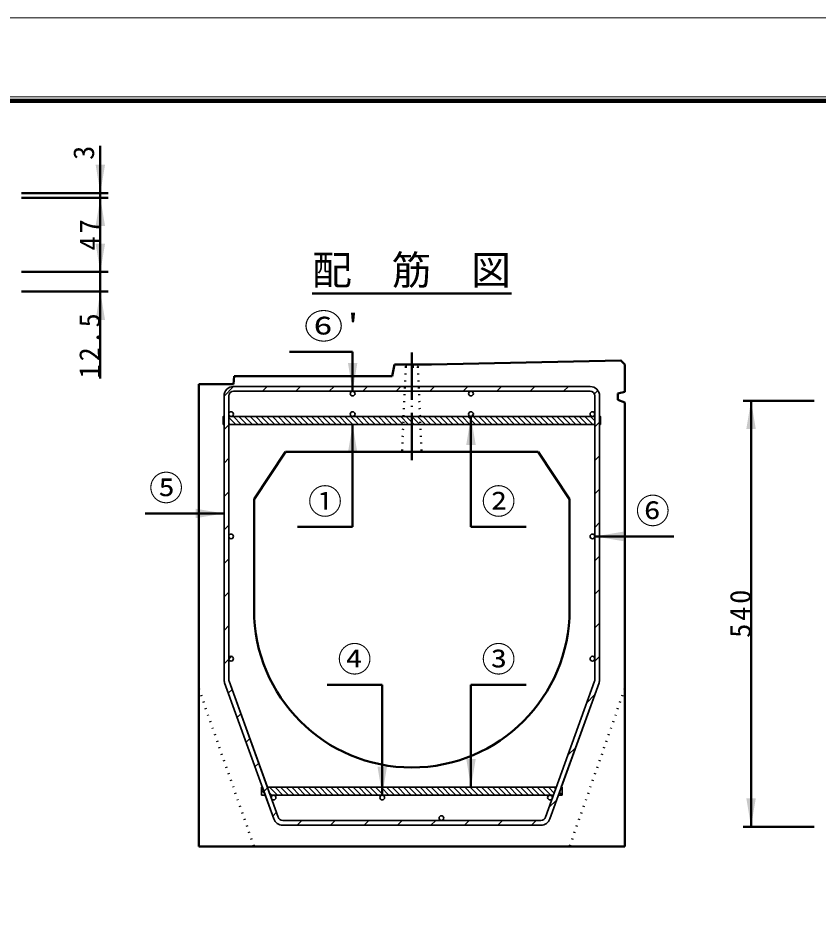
# Model space of a CAD drawing. Units: millimetres, scale not verified. Extents: x -2102 to 2102, y -1485 to 1485.
# Drawn here: x -1209 to -195, y 352 to 1485 of the extents above; entities that cross this region are included whole.
import ezdxf
from ezdxf.enums import TextEntityAlignment as Align

# ---------------------------------------------------------------- set-up
doc = ezdxf.new("R2010")
doc.units = ezdxf.units.MM
doc.header["$LTSCALE"] = 5
doc.linetypes.add('DOTTED', pattern=[1.75, 0.25, -1.5])
doc.linetypes.add('LONG_DASHED_DOTTED', pattern=[15.25, 12, -1.5, 0.25, -1.5])
doc.layers.add('0-0_V-nasSTD', color=7, linetype='Continuous', lineweight=35)
doc.layers.add('0-1_0', color=7, linetype='Continuous', lineweight=50)
doc.styles.add('ＭＳ ゴシック', font='')
doc.styles.get('ＭＳ ゴシック').set_extended_font_data('MS Gothic')

msp = doc.modelspace()

# ---------------------------------------------------------------- linework, layer by layer
at = {"layer": '0-0_V-nasSTD', "lineweight": 50}
for p, q in [((-784.824, 1061.745), (-784.824, 1011.745)), ((-979.824, 1020.792), (-935.824, 1020.792)), ((-934.824, 1030.792), (-935.824, 1020.792))]:
    msp.add_line(p, q, dxfattribs=at)
at = {"layer": '0-0_V-nasSTD'}
for p, q in [((-948.824, 978.432), (-947.824, 977.432)), ((-477.824, 979.745), (-941.824, 979.745)), ((-941.824, 978.503), (-933.066, 969.745)), ((-935.995, 979.745), (-925.995, 969.745)), ((-928.924, 979.745), (-918.924, 969.745)), ((-921.853, 979.745), (-911.853, 969.745)), ((-914.782, 979.745), (-904.782, 969.745)), ((-907.711, 979.745), (-897.711, 969.745)), ((-900.64, 979.745), (-890.64, 969.745)), ((-893.569, 979.745), (-883.569, 969.745)), ((-886.498, 979.745), (-876.498, 969.745)), ((-879.427, 979.745), (-869.427, 969.745)), ((-872.355, 979.745), (-862.355, 969.745)), ((-865.284, 979.745), (-855.284, 969.745)), ((-858.213, 979.745), (-848.213, 969.745)), ((-851.142, 979.745), (-841.142, 969.745)), ((-844.071, 979.745), (-834.071, 969.745)), ((-837, 979.745), (-827, 969.745)), ((-829.929, 979.745), (-819.929, 969.745)), ((-822.858, 979.745), (-812.858, 969.745)), ((-815.787, 979.745), (-805.787, 969.745)), ((-808.716, 979.745), (-798.716, 969.745)), ((-801.645, 979.745), (-791.645, 969.745)), ((-794.574, 979.745), (-784.574, 969.745)), ((-787.503, 979.745), (-777.503, 969.745)), ((-780.432, 979.745), (-770.432, 969.745)), ((-773.361, 979.745), (-763.361, 969.745)), ((-766.289, 979.745), (-756.289, 969.745)), ((-759.218, 979.745), (-749.218, 969.745)), ((-752.147, 979.745), (-742.147, 969.745)), ((-745.076, 979.745), (-735.076, 969.745)), ((-738.005, 979.745), (-728.005, 969.745)), ((-730.934, 979.745), (-720.934, 969.745)), ((-723.863, 979.745), (-713.863, 969.745)), ((-716.792, 979.745), (-706.792, 969.745)), ((-709.721, 979.745), (-699.721, 969.745)), ((-702.65, 979.745), (-692.65, 969.745)), ((-695.579, 979.745), (-685.579, 969.745)), ((-688.508, 979.745), (-678.508, 969.745)), ((-681.437, 979.745), (-671.437, 969.745)), ((-674.366, 979.745), (-664.366, 969.745)), ((-667.295, 979.745), (-657.295, 969.745)), ((-660.223, 979.745), (-650.223, 969.745)), ((-653.152, 979.745), (-643.152, 969.745)), ((-646.081, 979.745), (-636.081, 969.745)), ((-639.01, 979.745), (-629.01, 969.745)), ((-631.939, 979.745), (-621.939, 969.745)), ((-624.868, 979.745), (-614.868, 969.745)), ((-617.797, 979.745), (-607.797, 969.745)), ((-610.726, 979.745), (-600.726, 969.745)), ((-603.655, 979.745), (-593.655, 969.745)), ((-596.584, 979.745), (-586.584, 969.745)), ((-589.513, 979.745), (-579.513, 969.745)), ((-582.442, 979.745), (-572.442, 969.745)), ((-575.371, 979.745), (-565.371, 969.745)), ((-568.3, 979.745), (-558.3, 969.745)), ((-561.228, 979.745), (-551.228, 969.745)), ((-554.157, 979.745), (-544.157, 969.745)), ((-547.086, 979.745), (-537.086, 969.745)), ((-540.015, 979.745), (-530.015, 969.745)), ((-532.944, 979.745), (-522.944, 969.745)), ((-525.873, 979.745), (-515.873, 969.745)), ((-518.802, 979.745), (-508.802, 969.745)), ((-511.731, 979.745), (-501.731, 969.745)), ((-504.66, 979.745), (-494.66, 969.745)), ((-497.589, 979.745), (-487.589, 969.745)), ((-490.518, 979.745), (-480.518, 969.745)), ((-483.447, 979.745), (-477.824, 974.122)), ((-471.824, 975.193), (-470.824, 974.193)), ((-948.824, 971.36), (-947.824, 970.36)), ((-941.824, 971.432), (-940.137, 969.745)), ((-487.194, 601.655), (-487.194, 601.655)), ((-490.946, 591.265), (-490.946, 591.265)), ((-489.07, 596.46), (-489.07, 596.46)), ((-494.698, 580.875), (-494.698, 580.875)), ((-492.822, 586.07), (-492.822, 586.07)), ((-498.45, 570.485), (-498.45, 570.485)), ((-496.574, 575.68), (-496.574, 575.68)), ((-502.202, 560.094), (-502.202, 560.094)), ((-500.326, 565.29), (-500.326, 565.29)), ((-507.83, 544.509), (-507.83, 544.509)), ((-505.954, 549.704), (-505.954, 549.704)), ((-504.078, 554.899), (-504.078, 554.899)), ((-511.582, 534.119), (-511.582, 534.119)), ((-509.706, 539.314), (-509.706, 539.314)), ((-515.334, 523.729), (-515.334, 523.729)), ((-513.458, 528.924), (-513.458, 528.924)), ((-519.086, 513.339), (-519.086, 513.339)), ((-517.21, 518.534), (-517.21, 518.534)), ((-900.263, 505.607), (-896.359, 501.703)), ((-892.884, 509.745), (-526.763, 509.745)), ((-890.371, 502.786), (-887.33, 499.745)), ((-890.259, 509.745), (-880.259, 499.745)), ((-883.188, 509.745), (-873.188, 499.745)), ((-876.117, 509.745), (-866.117, 499.745)), ((-869.046, 509.745), (-859.046, 499.745)), ((-861.975, 509.745), (-851.975, 499.745)), ((-854.904, 509.745), (-844.904, 499.745)), ((-847.833, 509.745), (-837.833, 499.745)), ((-840.762, 509.745), (-830.762, 499.745)), ((-833.691, 509.745), (-823.691, 499.745)), ((-826.62, 509.745), (-816.62, 499.745)), ((-819.548, 509.745), (-809.548, 499.745)), ((-812.477, 509.745), (-802.477, 499.745)), ((-805.406, 509.745), (-795.406, 499.745)), ((-798.335, 509.745), (-788.335, 499.745)), ((-791.264, 509.745), (-781.264, 499.745)), ((-784.193, 509.745), (-774.193, 499.745)), ((-777.122, 509.745), (-767.122, 499.745)), ((-770.051, 509.745), (-760.051, 499.745)), ((-762.98, 509.745), (-752.98, 499.745)), ((-755.909, 509.745), (-745.909, 499.745)), ((-748.838, 509.745), (-738.838, 499.745)), ((-741.767, 509.745), (-731.767, 499.745)), ((-734.696, 509.745), (-724.696, 499.745)), ((-727.625, 509.745), (-717.625, 499.745)), ((-720.554, 509.745), (-710.554, 499.745)), ((-713.482, 509.745), (-703.482, 499.745)), ((-706.411, 509.745), (-696.411, 499.745)), ((-699.34, 509.745), (-689.34, 499.745)), ((-692.269, 509.745), (-682.269, 499.745)), ((-685.198, 509.745), (-675.198, 499.745)), ((-678.127, 509.745), (-668.127, 499.745)), ((-671.056, 509.745), (-661.056, 499.745)), ((-663.985, 509.745), (-653.985, 499.745)), ((-656.914, 509.745), (-646.914, 499.745)), ((-649.843, 509.745), (-639.843, 499.745)), ((-642.772, 509.745), (-632.772, 499.745)), ((-635.701, 509.745), (-625.701, 499.745)), ((-628.63, 509.745), (-618.63, 499.745)), ((-621.559, 509.745), (-611.559, 499.745)), ((-614.488, 509.745), (-604.488, 499.745)), ((-607.416, 509.745), (-597.416, 499.745)), ((-600.345, 509.745), (-590.345, 499.745)), ((-593.274, 509.745), (-583.274, 499.745)), ((-586.203, 509.745), (-576.203, 499.745)), ((-579.132, 509.745), (-569.132, 499.745)), ((-572.061, 509.745), (-562.061, 499.745)), ((-564.99, 509.745), (-554.99, 499.745)), ((-557.919, 509.745), (-547.919, 499.745)), ((-550.848, 509.745), (-540.848, 499.745)), ((-543.777, 509.745), (-533.777, 499.745)), ((-536.706, 509.745), (-529.401, 502.44)), ((-529.635, 509.745), (-527.525, 507.635)), ((-522.838, 502.949), (-519.635, 499.745)), ((-520.962, 508.144), (-519.384, 506.566))]:
    msp.add_line(p, q, dxfattribs=at)
at = {"layer": '0-0_V-nasSTD', "lineweight": 18}
for points in [[(-2102.5, -1485), (-2102.5, 1485), (2102.5, 1485), (2102.5, -1485)], [(-2002.5, -1385), (-2002.5, 1385), (2002.5, 1385), (2002.5, -1385)]]:
    msp.add_lwpolyline(points, close=True, dxfattribs=at)
at = {"layer": '0-0_V-nasSTD', "lineweight": 100}
msp.add_lwpolyline([(1997.5, -1380), (1997.5, 1380), (-1997.5, 1380)], dxfattribs=at)
at = {"layer": '0-0_V-nasSTD'}
for points in [[(-947.824, 979.745), (-948.824, 979.745), (-948.824, 969.745), (-947.824, 969.745), (-947.824, 1005.745)], [(-471.824, 979.745), (-470.824, 979.745), (-470.824, 969.745), (-471.824, 969.745), (-471.824, 1005.745)], [(-520.384, 509.745), (-519.384, 509.745), (-519.384, 499.745), (-523.995, 499.745), (-472.537, 642.245)], [(-895.652, 499.745), (-900.263, 499.745), (-900.263, 509.745), (-899.263, 509.745), (-884.791, 469.669)]]:
    msp.add_lwpolyline(points, close=True, dxfattribs=at)
for points in [[(-941.824, 969.745), (-477.824, 969.745), (-477.824, 1005.745), (-477.824, 979.745)], [(-530.374, 499.745), (-889.273, 499.745), (-941.467, 644.282), (-892.884, 509.745)]]:
    msp.add_lwpolyline(points, dxfattribs=at)
for points in [[(-1110.642, 1299), (-1104.642, 1263), (-1098.642, 1299)], [(-1110.642, 1221), (-1104.642, 1257), (-1098.642, 1221)], [(-1110.642, 1199), (-1104.642, 1163), (-1098.642, 1199)], [(-1110.642, 1102), (-1104.642, 1138), (-1098.642, 1102)], [(-790.824, 1047.745), (-784.824, 1011.745), (-778.824, 1047.745)], [(-285.824, 963.792), (-279.824, 999.792), (-273.824, 963.792)], [(-640.824, 943.745), (-634.824, 979.745), (-628.824, 943.745)], [(-790.824, 933.745), (-784.824, 969.745), (-778.824, 933.745)], [(-983.824, 850.837), (-983.824, 862.837), (-947.824, 856.837)], [(-477.824, 827.745), (-441.824, 821.745), (-441.824, 833.745)], [(-640.824, 545.745), (-634.824, 509.745), (-628.824, 545.745)], [(-753.324, 535.745), (-747.324, 499.745), (-741.324, 535.745)], [(-285.824, 495.792), (-279.824, 459.792), (-273.824, 495.792)]]:
    msp.add_solid(points, dxfattribs=at)
at = {"layer": '0-1_0'}
for p, q in [((-1104.642, 1323), (-1104.642, 1263)), ((-1204.642, 1263), (-1094.642, 1263)), ((-1104.642, 1257), (-1104.642, 1263)), ((-1204.642, 1257), (-1094.642, 1257)), ((-1104.642, 1163), (-1104.642, 1257)), ((-1204.642, 1163), (-1094.642, 1163)), ((-1104.642, 1138), (-1104.642, 1163)), ((-1204.642, 1138), (-1094.642, 1138)), ((-1104.642, 1028), (-1104.642, 1138)), ((-836.227, 1135.792), (-583.42, 1135.792)), ((-784.824, 1061.745), (-864.824, 1061.745)), ((-731.824, 1045.792), (-734.824, 1030.792)), ((-731.824, 1045.792), (-684.824, 1045.792)), ((-439.824, 1045.792), (-439.824, 1010.807)), ((-979.824, 434.792), (-979.824, 1020.792)), ((-734.824, 1030.792), (-934.824, 1030.792)), ((-448.824, 1008.792), (-439.824, 1010.807)), ((-448.824, 1000.792), (-448.824, 1008.792)), ((-448.824, 1000.792), (-439.824, 997.434)), ((-199.824, 999.792), (-289.824, 999.792)), ((-279.824, 459.792), (-279.824, 999.792)), ((-439.824, 434.792), (-439.824, 997.434)), ((-634.824, 839.745), (-634.824, 979.745)), ((-784.824, 839.745), (-784.824, 969.745)), ((-869.824, 934.792), (-909.824, 874.792)), ((-869.824, 934.792), (-549.824, 934.792)), ((-549.824, 934.792), (-509.824, 874.792)), ((-909.824, 874.792), (-909.824, 734.792)), ((-509.824, 874.792), (-509.824, 734.792)), ((-1047.824, 856.837), (-947.824, 856.837)), ((-784.824, 839.745), (-854.824, 839.745)), ((-634.824, 839.745), (-564.824, 839.745)), ((-377.824, 827.745), (-477.824, 827.745)), ((-817.324, 639.745), (-747.324, 639.745)), ((-747.324, 639.745), (-747.324, 499.745)), ((-634.824, 639.745), (-634.824, 509.745)), ((-564.824, 639.745), (-634.824, 639.745)), ((-199.824, 459.792), (-289.824, 459.792)), ((-979.824, 434.792), (-439.824, 434.792))]:
    msp.add_line(p, q, dxfattribs=at)
at = {"layer": '0-1_0', "linetype": 'LONG_DASHED_DOTTED'}
msp.add_line((-709.824, 1060.792), (-709.824, 919.792), dxfattribs=at)
at = {"layer": '0-1_0', "linetype": 'DOTTED'}
for p, q in [((-717.324, 1042.792), (-722.324, 934.792)), ((-702.324, 1042.792), (-697.324, 934.792)), ((-979.824, 634.792), (-909.824, 434.792)), ((-439.824, 634.792), (-509.824, 434.792))]:
    msp.add_line(p, q, dxfattribs=at)
at = {"layer": '0-1_0', "lineweight": 35}
for p, q in [((-935.669, 1017.745), (-947.824, 1005.591)), ((-935.824, 1017.745), (-483.824, 1017.745)), ((-483.824, 1011.745), (-935.824, 1011.745)), ((-935.824, 1011.745), (-483.824, 1011.745)), ((-893.243, 1017.745), (-899.243, 1011.745)), ((-850.817, 1017.745), (-856.817, 1011.745)), ((-808.39, 1017.745), (-814.39, 1011.745)), ((-765.964, 1017.745), (-771.964, 1011.745)), ((-723.537, 1017.745), (-729.537, 1011.745)), ((-681.111, 1017.745), (-687.111, 1011.745)), ((-638.685, 1017.745), (-644.685, 1011.745)), ((-596.258, 1017.745), (-602.258, 1011.745)), ((-553.832, 1017.745), (-559.832, 1011.745)), ((-511.405, 1017.745), (-517.405, 1011.745)), ((-474.036, 1012.688), (-478.404, 1008.32)), ((-947.824, 1005.745), (-947.824, 646.32)), ((-941.824, 1005.745), (-941.824, 646.32)), ((-941.824, 646.32), (-941.824, 1005.745)), ((-477.824, 646.32), (-477.824, 1005.745)), ((-477.824, 1005.745), (-477.824, 646.32)), ((-471.824, 646.32), (-471.824, 1005.745)), ((-948.824, 979.745), (-948.824, 969.745)), ((-947.824, 979.745), (-948.824, 979.745)), ((-477.824, 979.745), (-941.824, 979.745)), ((-631.891, 982.112), (-634.191, 979.813)), ((-948.824, 969.745), (-947.824, 969.745)), ((-941.824, 969.164), (-947.824, 963.164)), ((-477.824, 969.745), (-941.824, 969.745)), ((-471.824, 972.474), (-477.824, 966.474)), ((-471.824, 969.745), (-470.824, 969.745)), ((-471.824, 930.048), (-477.824, 924.048)), ((-941.824, 926.738), (-947.824, 920.738)), ((-941.824, 884.312), (-947.824, 878.312)), ((-477.824, 881.621), (-471.824, 887.621)), ((-941.824, 841.885), (-947.824, 835.885)), ((-477.824, 839.195), (-471.824, 845.195)), ((-941.824, 799.459), (-947.824, 793.459)), ((-477.824, 796.768), (-471.824, 802.768)), ((-477.824, 754.342), (-471.824, 760.342)), ((-941.824, 757.032), (-947.824, 751.032)), ((-941.824, 714.606), (-947.824, 708.606)), ((-477.824, 711.916), (-471.824, 717.916)), ((-941.824, 672.18), (-947.824, 666.18)), ((-938.304, 675.7), (-941.778, 672.225)), ((-477.824, 669.489), (-471.824, 675.489)), ((-884.791, 469.669), (-947.11, 642.245)), ((-879.148, 471.707), (-941.467, 644.282)), ((-879.148, 471.707), (-941.467, 644.282)), ((-540.499, 471.707), (-478.18, 644.282)), ((-478.18, 644.282), (-540.499, 471.707)), ((-534.856, 469.669), (-472.537, 642.245)), ((-937.707, 633.87), (-942.394, 629.183)), ((-488.115, 616.772), (-478.13, 626.756)), ((-926.451, 602.7), (-931.138, 598.013)), ((-915.195, 571.529), (-919.882, 566.842)), ((-512.095, 550.365), (-502.11, 560.35)), ((-903.939, 540.359), (-908.626, 535.672)), ((-900.263, 509.745), (-899.263, 509.745)), ((-900.263, 509.745), (-900.263, 499.745)), ((-900.263, 499.745), (-895.652, 499.745)), ((-892.683, 509.188), (-897.37, 504.501)), ((-892.884, 509.745), (-526.763, 509.745)), ((-889.273, 499.745), (-530.374, 499.745)), ((-536.075, 483.958), (-526.09, 493.943)), ((-886.114, 473.331), (-881.427, 478.018)), ((-873.505, 467.745), (-546.142, 467.745)), ((-546.142, 467.745), (-873.505, 467.745)), ((-855.273, 461.745), (-849.273, 467.745)), ((-812.847, 461.745), (-806.847, 467.745)), ((-770.421, 461.745), (-764.421, 467.745)), ((-727.994, 461.745), (-721.994, 467.745)), ((-685.568, 461.745), (-679.568, 467.745)), ((-643.141, 461.745), (-637.141, 467.745)), ((-600.715, 461.745), (-594.715, 467.745)), ((-558.288, 461.745), (-552.288, 467.745)), ((-873.505, 461.745), (-546.142, 461.745))]:
    msp.add_line(p, q, dxfattribs=at)
at = {"layer": '0-1_0', "linetype": 'DOTTED'}
for points in [[(-717.324, 1042.792), (-720.324, 1045.792), (-699.324, 1045.792)], [(-717.324, 1042.792), (-702.324, 1042.792), (-699.324, 1045.792)]]:
    msp.add_lwpolyline(points, dxfattribs=at)
at = {"layer": '0-1_0'}
msp.add_lwpolyline([(-684.824, 1045.792), (-444.824, 1050.792), (-439.824, 1045.792)], dxfattribs=at)
at = {"layer": '0-1_0', "lineweight": 35}
for points in [[(-471.824, 979.745), (-470.824, 979.745), (-470.824, 969.745)], [(-520.384, 509.745), (-519.384, 509.745), (-519.384, 499.745), (-523.995, 499.745)]]:
    msp.add_lwpolyline(points, dxfattribs=at)
for centre in [(-784.824, 1008.745), (-634.824, 1008.745), (-938.824, 982.745), (-784.824, 982.745), (-634.824, 982.745), (-480.824, 982.745), (-938.824, 827.745), (-480.824, 827.745), (-938.824, 672.745), (-480.824, 672.745), (-885, 496.745), (-747.324, 496.745), (-534.647, 496.745), (-672.324, 470.745)]:
    msp.add_circle(centre, 3, dxfattribs=at)
for centre, radius, start, end in [((-935.824, 1005.745), 12, 90, 180), ((-935.824, 1005.745), 6, 90, 180), ((-935.824, 1005.745), 6, 90, 180), ((-483.824, 1005.745), 12, 0, 90), ((-483.824, 1005.745), 6, 0, 90), ((-483.824, 1005.745), 6, 0, 90), ((-935.824, 646.32), 12, 180, 199.85521), ((-935.824, 646.32), 6, 180, 199.85521), ((-935.824, 646.32), 6, 180, 199.85522), ((-483.824, 646.32), 6, 340.14479, 0), ((-483.824, 646.32), 6, 340.14479, 0), ((-483.824, 646.32), 12, 340.14479, 0), ((-873.505, 473.745), 12, 199.85521, 270), ((-873.505, 473.745), 6, 199.85521, 270), ((-873.505, 473.745), 6, 199.85521, 270), ((-546.142, 473.745), 6, 270, 340.14479), ((-546.142, 473.745), 6, 270, 340.14479), ((-546.142, 473.745), 12, 270, 340.14479)]:
    msp.add_arc(centre, radius, start, end, dxfattribs=at)
at = {"layer": '0-1_0'}
for start, end in [(180, 270), (270, 0)]:
    msp.add_arc((-709.824, 734.792), 200, start, end, dxfattribs=at)

# ---------------------------------------------------------------- texts
at = {"layer": '0-0_V-nasSTD', "style": 'ＭＳ ゴシック'}
msp.add_text('3', height=26.39, rotation=90, dxfattribs=at).set_placement((-1104.642, 1305), align=Align.BOTTOM_LEFT)
for s, height, p in [('配\u3000筋\u3000図', 36.95, (-836.227, 1135.792)), ('⑤', 31.67, (-1042.824, 863.837)), ('①', 31.67, (-841.424, 846.745)), ('②', 31.67, (-621.424, 846.745)), ('⑥', 31.67, (-426.024, 834.745)), ('④', 31.67, (-803.924, 646.745)), ('③', 31.67, (-621.424, 646.745))]:
    msp.add_text(s, height=height, dxfattribs=at).set_placement(p, align=Align.BOTTOM_LEFT)
at = {"layer": '0-0_V-nasSTD', "style": 'ＭＳ ゴシック', "width": 1.15}
msp.add_text("⑥'", height=31.67, dxfattribs=at).set_placement((-846.424, 1068.745), align=Align.BOTTOM_LEFT)
at = {"layer": '0-0_V-nasSTD', "char_height": 26.39, "attachment_point": 7, "rotation": 90, "style": 'ＭＳ ゴシック'}
for s, insert in [('\\T1.2;47', (-1104.642, 1190.2)), ('\\T1.2;12.5', (-1104.642, 1028)), ('\\T1.2;540', (-279.824, 699.192))]:
    msp.add_mtext(s, dxfattribs=dict(at, insert=insert))

doc.saveas('drawing.dxf')
